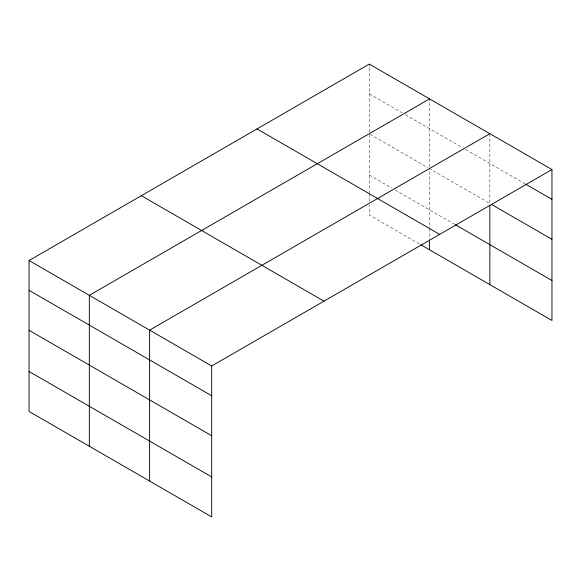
<?xml version="1.0" encoding="UTF-8"?>
<svg xmlns="http://www.w3.org/2000/svg" width="581" height="581" viewBox="0 0 581 581"><rect width="100%" height="100%" fill="white"/><g stroke="black" fill="none" stroke-linecap="round" stroke-linejoin="round"><path stroke-width="0.44" stroke-dasharray="2.9 2.18" d="M369.291 132.083L369.291 64.092M429.57 166.878L429.57 98.893M369.291 93.882L402.168 112.867M405.298 114.675L462.447 147.668M465.577 149.477L525.224 183.908M370.075 134.305L428.001 167.756M369.291 175.041L391.993 188.15M395.124 189.958L454.618 224.302M419.388 243.94L369.291 215.014L369.291 205.246M489.848 133.695L489.848 203.459L429.57 168.657L429.57 227.607M429.57 228.5L429.57 239.154M369.291 134.748L369.291 192.805M369.291 193.698L369.291 201.687"/><path stroke-width="0.87" d="M551.95 169.55L369.291 64.092L29.05 260.528L29.05 411.45L211.709 516.908L211.709 365.986L551.95 169.55L551.95 320.472L420.956 244.841M429.57 98.893L89.329 295.33L89.329 446.252M489.848 133.695L149.607 330.131L149.607 481.053M526.008 184.366L551.95 199.341M491.417 204.367L551.95 239.314M455.402 224.76L551.95 280.5M257.013 128.917L439.672 234.375M141.328 195.703L323.987 301.161M29.05 260.528L211.709 365.986M29.05 290.318L211.709 395.777M29.05 330.291L211.709 435.75M29.05 371.477L211.709 476.936M489.848 205.253L489.848 284.617M429.57 240.047L429.57 249.815"/></g></svg>
